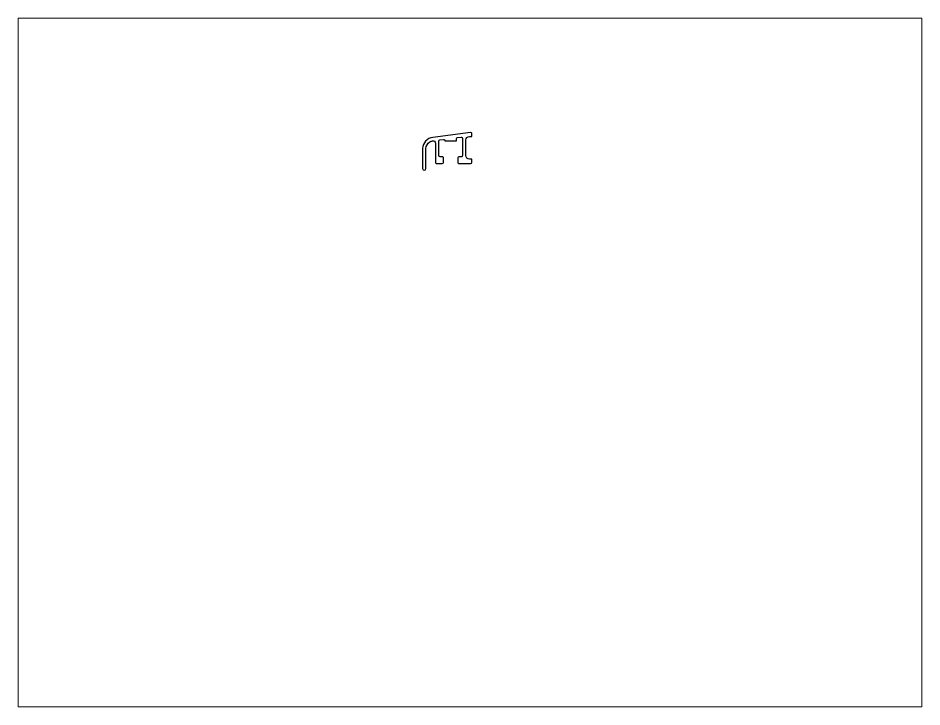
# Paper-space layout 'Layout1' of a CAD drawing. Extents: x 27 to 240, y 20 to 183.
# The model-space entities are those that its viewports show. They can reach past a viewport. Long polylines and large blocks are cut down to what shows.
import ezdxf

# ---------------------------------------------------------------- set-up
doc = ezdxf.new("R2010")
doc.units = 0
doc.header["$LTSCALE"] = 15
doc.layers.get('0').update_dxf_attribs({"linetype": 'CONTINUOUS'})

msp = doc.modelspace()

# ---------------------------------------------------------------- linework, layer by layer
msp.add_lwpolyline([(191.29, 227.97, 0.254014), (191.09, 228.33, 0.140068), (190.73, 228.45), (174.61, 226.34, 0.363653), (170.24, 221.58), (170.24, 213.04, 0.999608), (171.73, 213.04), (171.73, 221.58, -0.267979), (173.36, 224.4, -0.075567), (174.57, 224.87, -0.477983), (175.76, 223.93), (175.76, 215.68, 0.42235), (176.25, 215.2), (178.68, 215.2, 0.400325), (179.19, 215.68), (179.19, 217.6, 0.423051), (178.69, 218.08), (177.76, 218.08, -0.40259), (177.27, 218.56), (177.27, 224.81, -0.389652), (177.7, 225.29), (179.2, 225.49, -0.441921), (179.77, 225.01), (179.77, 224.81), (184.77, 224.81), (184.77, 225.8, -0.389787), (185.21, 226.27), (186.71, 226.47, -0.442388), (187.27, 225.99), (187.27, 218.56, -0.429038), (186.77, 218.08), (185.77, 218.08, 0.40004), (185.26, 217.6), (185.26, 215.68, 0.423065), (185.76, 215.2), (190.79, 215.2, 0.399424), (191.29, 215.68), (191.29, 217.12), (190.25, 217.12, -0.406087), (188.76, 218.56), (188.76, 225.29, -0.4283), (190.27, 226.73), (191.29, 226.73)], format="xyb", close=True)

psp = doc.layouts.get("Layout1")

# ---------------------------------------------------------------- viewports
at = {"layer": '0', "color": 0, "linetype": 'BYBLOCK', "ltscale": 0.05}
psp.add_viewport(center=(133.35, 101.6), size=(213.36, 162.56), view_center_point=(190.51, 130.3), view_height=293.8955, dxfattribs=at)

doc.saveas('drawing.dxf')
